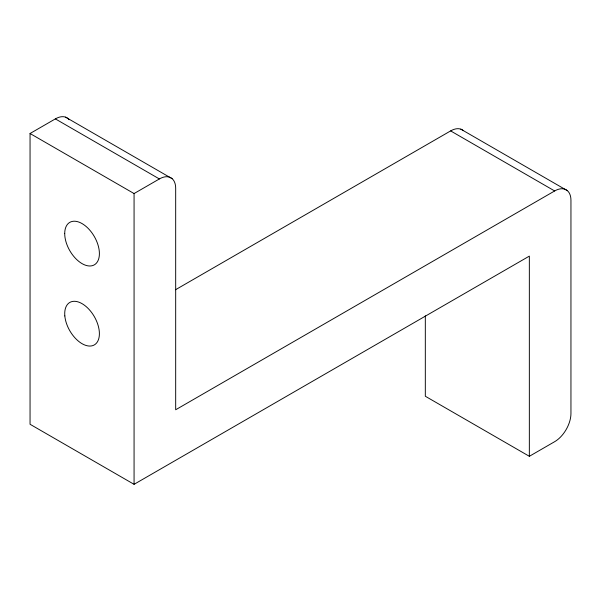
<?xml version="1.0" encoding="UTF-8"?>
<svg xmlns="http://www.w3.org/2000/svg" width="601" height="601" viewBox="0 0 601 601"><rect width="100%" height="100%" fill="white"/><g stroke="black" fill="none" stroke-linecap="round" stroke-linejoin="round"><path stroke-width="0.9" d="M175.53 289.735L450.637 130.905L554.655 190.96A23.048 13.305 -60 0 1 570.95 200.373L570.95 413.465A23.048 13.305 -60 0 1 554.655 441.69L529.346 456.302L529.346 256.116L134.068 484.323L30.05 424.268L30.05 133.505L55.36 118.893A23.048 13.305 -60 0 1 69.16 119.734M30.05 133.505L134.068 193.56L159.378 178.948A23.048 13.305 -60 0 1 175.68 188.353L175.68 409.762L554.655 190.96M460.794 129.147L567.397 190.69M65.524 117.127L172.119 178.677M55.36 118.893L159.378 178.948M529.346 456.302L425.32 396.247L425.32 315.803M134.068 193.56L134.068 484.323M450.637 130.905A23.048 13.305 -60 0 1 463.379 130.635M64.825 315.923A24.521 14.154 60 0 0 92.321 345.74A24.521 14.154 60 0 0 89.031 309.38A24.521 14.154 60 0 0 64.825 315.923M64.72 233.601A24.521 14.154 60 0 0 90.728 265.95A24.521 14.154 60 0 0 90.728 231.272A24.521 14.154 60 0 0 64.72 233.601"/></g></svg>
